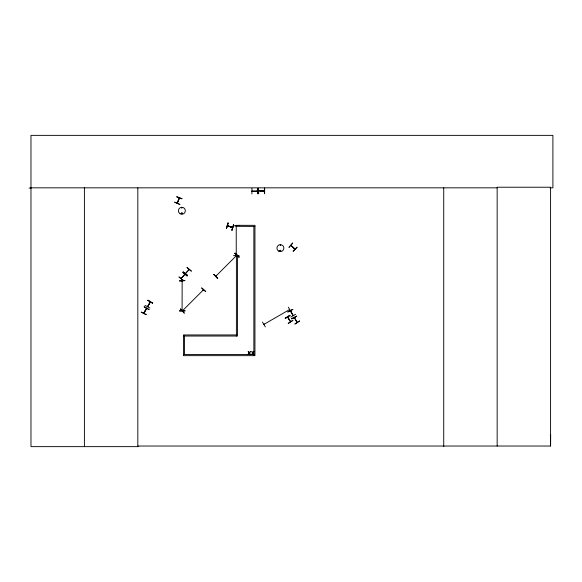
<?xml version="1.0" encoding="UTF-8"?>
<svg xmlns="http://www.w3.org/2000/svg" width="582" height="582" viewBox="0 0 582 582"><rect width="100%" height="100%" fill="white"/><g stroke="black" fill="none" stroke-linecap="round" stroke-linejoin="round"><path stroke-width="0.87" d="M550.179 187.833L552.9 187.833L552.9 135.359L30.977 135.359L30.977 446.641L137.905 446.641L137.832 446.03L550.579 446.03L550.659 434.776M290.891 245.371L294.863 249.191M182.086 310.213L182.37 310.599M236.459 225.823L236.241 226.369L236.241 225.809M236.983 255.36L236.488 255.476M181.504 213.259C182.326 214.532 182.108 212.401 181.635 213.121M182.355 213.485C181.089 211.433 181.657 215.435 182.333 213.085M279.869 250.704C281.266 249.074 280.699 252.304 279.92 250.835M280.67 245.284L280.109 245.138L280.706 245.218M179.401 198.113L177.255 203.118M263.952 324.341L264.526 324.254L264.017 324.581M264.439 324.341L263.944 324.37L289.632 309.537L289.363 309.951M182.115 310.213L182.151 310.715M236.212 225.925L236.241 226.369M236.939 255.396L236.459 255.476M181.206 278.443L184.821 274.217M146.577 308.489L143.9 313.203L146.649 308.438M150.272 302.014L147.617 306.699M182.981 310.606L182.595 310.933M228.035 222.964L226.493 228.319L228.013 222.957M226.456 228.304L228.29 223.052M231.76 230.137L233.6 224.885M229.213 226.471L227.373 225.809M230.901 227.002L232.625 227.693L227.417 225.794L232.633 227.678M287.595 317.125L290.527 321.708M290.491 321.657L287.726 316.914M293.306 315.56L290.542 310.773M294.266 317.677L296.915 322.37M176.804 196.68L182.006 198.658M177.27 203.067L179.212 197.909M177.845 202.027L178.972 199.037M280.08 250.616C281.492 249.787 279.833 251.999 280.24 250.413M182.151 280.931L182.115 281.513L182.341 280.99M215.777 276.254L236.838 255.192M251.955 191.092L257.513 191.092M256.895 191.092L256.895 191.478M181.242 278.4L184.974 274.348M189.114 269.604L185.382 273.576L189.114 269.546M144.241 306.729L149.079 309.478M143.725 313.109L146.431 308.315M147.632 306.641L150.28 301.876M146.206 314.571L141.222 312.09L146.169 314.644M149.887 308.045L144.998 305.383M248.536 354.46L249.263 353.281L249.984 354.46M252.144 354.46L252.879 353.281L253.592 354.46M248.114 354.46L249.052 352.99L248.143 351.521L249.292 352.677L250.427 351.521L249.511 352.968L250.435 354.46M251.722 354.46L252.661 352.99L251.751 351.521L252.901 352.677L254.036 351.521L253.119 352.968L254.043 354.46L183.432 354.576M203.605 289.989L203.082 290.091M215.82 276.13L216.293 276.05M236.452 255.52L236.488 255.091M264.308 191.071L258.779 190.838L264.337 190.838M182.988 272.238L187.193 275.875M186.96 267.604L191.231 271.168M187.564 275.446L183.141 272.063L187.535 275.475M293.073 251.133L296.966 247.161M293.263 251.322L297.111 247.306M290.964 245.4L295.009 248.98M217.61 278.494L213.87 274.369L217.632 278.48M234.924 253.308L239.1 256.997L234.939 253.301M215.915 276.392L216.358 275.984M182.457 310.766L182.784 310.432M203.082 290.178L203.431 289.821L182.457 310.795M205.737 291.582L201.59 287.864L205.722 291.597M227.431 225.598L232.684 227.409M289.698 309.762L289.298 309.959M288.33 307.194L291.175 311.974M264.104 324.53L264.475 324.283M265.348 326.88L262.467 322.122M287.872 311.967L292.833 309.428M292.811 309.398L287.857 311.945M289.916 315.328L285.238 318.354L289.901 315.306M285.216 318.325L290.032 315.539M295.62 314.258L290.833 317.095M291.771 318.725L296.733 316.186L291.764 318.703M291.895 318.936L296.711 316.157M292.855 320.427L288.17 323.439L292.833 320.391M182.348 281.55L182.37 280.946M181.795 207.578L181.795 208.167L181.94 207.607M252.042 191.405L257.52 191.347L252.042 191.529M239.115 225.51L233.557 225.794M233.557 255.607L239.115 255.614M179.467 280.873L185.025 280.604L179.467 280.953M185.025 310.693L179.467 310.81M179.467 311.014L185.032 310.977M29.1 188.051L30.977 188.044M30.977 187.833L497.159 187.833M264.65 188.153L264.621 193.711M251.955 188.408L251.875 193.973M257.513 188.408L257.826 193.973L257.593 188.408M260.008 191.005L263.202 191.005M252.042 191.289L257.52 191.347M254.945 226.413L236.183 226.318M236.401 334.948L183.432 334.948L183.432 355.653L254.945 355.653L254.945 225.329L236.401 225.329L236.401 226.413L236.459 225.925M183.432 336.032L237.485 336.032L237.485 255.382L236.401 255.382L236.401 336.032M176.724 196.898L181.933 198.855M147.806 300.399L152.651 303.135M150.258 301.956L147.646 306.678M144.132 306.932L148.977 309.66M236.241 225.867L236.241 255.593M182.151 281.55L182.151 280.99L182.093 310.599M187.142 267.393L191.369 271.008M183.286 271.889L187.513 275.504M182.835 272.412L187.062 276.035M183.366 280.342L178.965 276.93L183.206 280.531M291.8 246.179L294.114 248.383M235.128 253.105L239.086 257.018M234.983 253.257L238.94 257.164M213.841 274.398L217.77 278.334M294.492 317.619L297.206 322.319M293.066 315.72L290.374 310.984M288.279 317.91L289.88 320.675M236.234 255.032L236.241 255.534M550.579 446.03L550.579 187.229L497.159 187.229L497.159 446.03M443.731 187.833L443.731 446.641M264.417 188.153L264.417 193.711M258.699 193.711L258.495 188.153M253.861 226.413L253.861 355.653M184.509 336.032L184.509 354.576M137.825 187.833L137.825 446.641M84.405 187.833L84.405 446.641M233.564 224.87L232.043 230.232L233.564 224.87M174.738 202.172L179.838 204.42L174.738 202.172M147.923 300.203L152.615 303.2L147.923 300.203M292.666 243.05L289.043 247.285L292.666 243.05M180.507 308.947L184.247 313.08L180.507 308.947M299.519 321.017L294.848 324.05L299.512 321.002M180.129 213.769A3.477 3.477 0 0 0 185.345 210.757A3.477 3.477 0 0 0 180.129 207.745A3.477 3.477 0 0 0 180.129 213.769M278.669 251.111A3.477 3.477 0 0 0 283.878 248.099A3.477 3.477 0 0 0 278.669 245.095A3.477 3.477 0 0 0 278.669 251.111"/></g></svg>
